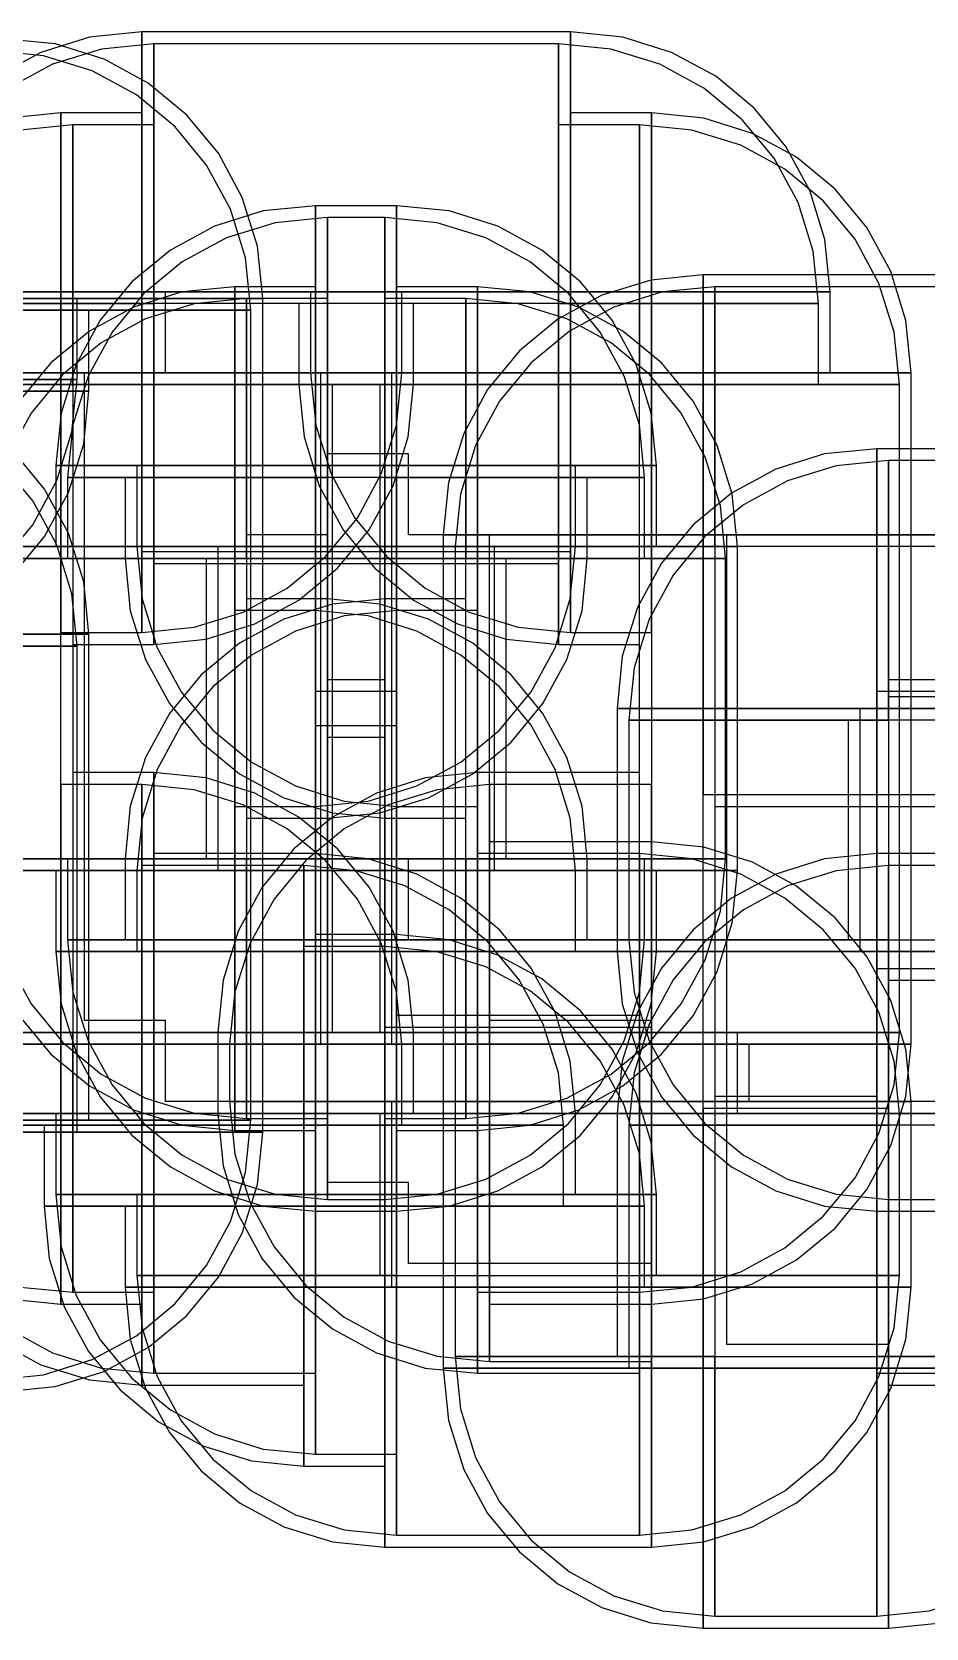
# Model space of a CAD drawing. Extents: x 0 to 153, y 0 to 38.
# Drawn here: x 23.33 to 43.36, y 0.11 to 35.87 of the extents above; entities that cross this region are included whole.
import ezdxf

# ---------------------------------------------------------------- set-up
doc = ezdxf.new("R2010")
doc.units = 0

msp = doc.modelspace()

# ---------------------------------------------------------------- linework, layer by layer
at = {"layer": 'Layer 1', "color": 7}
for points in [[(25.792186, 30.049049), (25.792186, 35.869873), (24.619091, 35.751615), (23.526465, 35.412445), (22.537714, 34.87577), (21.676247, 34.164997), (20.96547, 33.303532), (20.428792, 32.314781), (20.089619, 31.222151), (19.97136, 30.049049), (25.792186, 30.049049), (25.792186, 30.049049)], [(25.792186, 30.049049), (25.792186, 24.228223), (35.392739, 24.228223), (35.392739, 30.049049), (35.392739, 35.869873), (25.792186, 35.869873), (25.792186, 30.049049), (25.792186, 30.049049)], [(35.392739, 30.049049), (41.213565, 30.049049), (41.095303, 31.222151), (40.756126, 32.314781), (40.219441, 33.303532), (39.508658, 34.164997), (38.647187, 34.87577), (37.658437, 35.412445), (36.565818, 35.751615), (35.392739, 35.869873), (35.392739, 30.049049), (35.392739, 30.049049)], [(26.056769, 29.784466), (26.056769, 35.60529), (24.883674, 35.487032), (23.791048, 35.147862), (22.802297, 34.611187), (21.94083, 33.900414), (21.230053, 33.038949), (20.693375, 32.050198), (20.354202, 30.957568), (20.235943, 29.784466), (26.056769, 29.784466), (26.056769, 29.784466)], [(22.413858, 29.63331), (28.23471, 29.63331), (28.11645, 30.806412), (27.777274, 31.899042), (27.240592, 32.887793), (26.52981, 33.749259), (25.668338, 34.460033), (24.679583, 34.996708), (23.586954, 35.335878), (22.413858, 35.454136), (22.413858, 29.63331), (22.413858, 29.63331)], [(22.678441, 29.897893), (28.499293, 29.897893), (28.381033, 31.070995), (28.041857, 32.163625), (27.505175, 33.152376), (26.794393, 34.013842), (25.932921, 34.724616), (24.944166, 35.261291), (23.851537, 35.600461), (22.678441, 35.718719), (22.678441, 29.897893), (22.678441, 29.897893)], [(35.128156, 29.784466), (35.128156, 35.60529), (26.056769, 35.60529), (26.056769, 29.784466), (26.056769, 23.96364), (35.128156, 23.96364), (35.128156, 29.784466), (35.128156, 29.784466)], [(35.128156, 29.784466), (40.948982, 29.784466), (40.83072, 30.957568), (40.491543, 32.050198), (39.954858, 33.038949), (39.244075, 33.900414), (38.382604, 34.611187), (37.393854, 35.147862), (36.301235, 35.487032), (35.128156, 35.60529), (35.128156, 29.784466), (35.128156, 29.784466)], [(23.977834, 28.234698), (23.977834, 34.055524), (22.804732, 33.937265), (21.712102, 33.598092), (20.723351, 33.061414), (19.861885, 32.350637), (19.151112, 31.489169), (18.614436, 30.500419), (18.275266, 29.407792), (18.157008, 28.234698), (23.977834, 28.234698), (23.977834, 28.234698)], [(23.977834, 28.234698), (23.977834, 22.413872), (25.792186, 22.413872), (25.792186, 28.234698), (25.792186, 34.055524), (23.977834, 34.055524), (23.977834, 28.234698), (23.977834, 28.234698)], [(35.392739, 28.234698), (35.392739, 22.413872), (37.206984, 22.413872), (37.206984, 28.234698), (37.206984, 34.055524), (35.392739, 34.055524), (35.392739, 28.234698), (35.392739, 28.234698)], [(37.206984, 28.234698), (43.02781, 28.234698), (42.909549, 29.407792), (42.570371, 30.500419), (42.033686, 31.489169), (41.322904, 32.350637), (40.461433, 33.061414), (39.472683, 33.598092), (38.380064, 33.937265), (37.206984, 34.055524), (37.206984, 28.234698), (37.206984, 28.234698)], [(24.242417, 27.970115), (24.242417, 33.790941), (23.069315, 33.672682), (21.976685, 33.333509), (20.987934, 32.796831), (20.126468, 32.086054), (19.415695, 31.224586), (18.879019, 30.235836), (18.539849, 29.143209), (18.421591, 27.970115), (24.242417, 27.970115), (24.242417, 27.970115)], [(26.056769, 27.970115), (26.056769, 33.790941), (24.242417, 33.790941), (24.242417, 27.970115), (24.242417, 22.149289), (26.056769, 22.149289), (26.056769, 27.970115), (26.056769, 27.970115)], [(36.942401, 27.970115), (36.942401, 33.790941), (35.128156, 33.790941), (35.128156, 27.970115), (35.128156, 22.149289), (36.942401, 22.149289), (36.942401, 27.970115), (36.942401, 27.970115)], [(36.942401, 27.970115), (42.763227, 27.970115), (42.644966, 29.143209), (42.305788, 30.235836), (41.769103, 31.224586), (41.058321, 32.086054), (40.19685, 32.796831), (39.2081, 33.333509), (38.115481, 33.672682), (36.942401, 33.790941), (36.942401, 27.970115), (36.942401, 27.970115)], [(29.685154, 26.156001), (29.685154, 31.976827), (28.512078, 31.858569), (27.419468, 31.519399), (26.430731, 30.982724), (25.569275, 30.271951), (24.858507, 29.410485), (24.321834, 28.421734), (23.982666, 27.329104), (23.864408, 26.156001), (29.685154, 26.156001), (29.685154, 26.156001)], [(29.685154, 26.156001), (29.685154, 20.335175), (31.499664, 20.335175), (31.499664, 26.156001), (31.499664, 31.976827), (29.685154, 31.976827), (29.685154, 26.156001), (29.685154, 26.156001)], [(31.499664, 26.156001), (37.32049, 26.156001), (37.202229, 27.329104), (36.863051, 28.421734), (36.326366, 29.410485), (35.615584, 30.271951), (34.754113, 30.982724), (33.765363, 31.519399), (32.672744, 31.858569), (31.499664, 31.976827), (31.499664, 26.156001), (31.499664, 26.156001)], [(29.949737, 25.891418), (29.949737, 31.712244), (28.776661, 31.593986), (27.684051, 31.254816), (26.695314, 30.718141), (25.833858, 30.007368), (25.12309, 29.145902), (24.586417, 28.157151), (24.247249, 27.064521), (24.128991, 25.891418), (29.949737, 25.891418), (29.949737, 25.891418)], [(31.235081, 25.891418), (31.235081, 31.712244), (29.949737, 31.712244), (29.949737, 25.891418), (29.949737, 20.070592), (31.235081, 20.070592), (31.235081, 25.891418), (31.235081, 25.891418)], [(31.235081, 25.891418), (37.055907, 25.891418), (36.937646, 27.064521), (36.598468, 28.157151), (36.061783, 29.145902), (35.351001, 30.007368), (34.48953, 30.718141), (33.50078, 31.254816), (32.408161, 31.593986), (31.235081, 31.712244), (31.235081, 25.891418), (31.235081, 25.891418)], [(38.364535, 24.606233), (38.364535, 30.427059), (37.191456, 30.308801), (36.098836, 29.969631), (35.110087, 29.432956), (34.248616, 28.722182), (33.537833, 27.860716), (33.001148, 26.871965), (32.66197, 25.779335), (32.543709, 24.606233), (38.364535, 24.606233), (38.364535, 24.606233)], [(38.364535, 24.606233), (38.364535, 18.785407), (49.779439, 18.785407), (49.779439, 24.606233), (49.779439, 30.427059), (38.364535, 30.427059), (38.364535, 24.606233), (38.364535, 24.606233)], [(25.792186, 28.234698), (31.612906, 28.234698), (31.612906, 30.049049), (25.792186, 30.049049), (19.97136, 30.049049), (19.97136, 28.234698), (25.792186, 28.234698), (25.792186, 28.234698)], [(27.870909, 24.34165), (27.870909, 30.162476), (26.697798, 30.044218), (25.605161, 29.705048), (24.616405, 29.168373), (23.754936, 28.457599), (23.044161, 27.596133), (22.507485, 26.607382), (22.168314, 25.514752), (22.050056, 24.34165), (27.870909, 24.34165), (27.870909, 24.34165)], [(35.392739, 28.234698), (37.206984, 28.234698), (37.206984, 13.191434), (33.578493, 13.191434), (33.578493, 11.906249), (37.206984, 11.906249), (37.206984, 7.748592), (31.235081, 7.748592), (31.235081, 9.562837), (29.420571, 9.562837), (29.420571, 11.377083), (25.792186, 11.377083), (25.792186, 13.191434), (23.977834, 13.191434), (23.977834, 28.234698), (25.792186, 28.234698), (25.792186, 30.049049), (35.392739, 30.049049), (35.392739, 28.234698), (35.392739, 28.234698)], [(29.949737, 11.906249), (26.321272, 11.906249), (26.321272, 13.720521), (24.507, 13.720521), (24.507, 28.234804), (26.321272, 28.234804), (26.321272, 30.049076), (35.392739, 30.049076), (35.392739, 28.234804), (37.206984, 28.234804), (37.206984, 13.720521), (33.578493, 13.720521), (33.578493, 11.906249), (37.206984, 11.906249), (37.206984, 8.277758), (31.764247, 8.277758), (31.764247, 10.092003), (29.949737, 10.092003), (29.949737, 11.906249), (29.949737, 11.906249)], [(27.870909, 24.34165), (27.870909, 18.520824), (29.685154, 18.520824), (29.685154, 24.34165), (29.685154, 30.162476), (27.870909, 30.162476), (27.870909, 24.34165), (27.870909, 24.34165)], [(35.392739, 30.049049), (29.571913, 30.049049), (29.571913, 28.234698), (35.392739, 28.234698), (41.213565, 28.234698), (41.213565, 30.049049), (35.392739, 30.049049), (35.392739, 30.049049)], [(31.499664, 24.34165), (31.499664, 18.520824), (33.31391, 18.520824), (33.31391, 24.34165), (33.31391, 30.162476), (31.499664, 30.162476), (31.499664, 24.34165), (31.499664, 24.34165)], [(38.629118, 24.34165), (38.629118, 30.162476), (37.456039, 30.044218), (36.363419, 29.705048), (35.37467, 29.168373), (34.513199, 28.457599), (33.802416, 27.596133), (33.265731, 26.607382), (32.926553, 25.514752), (32.808292, 24.34165), (38.629118, 24.34165), (38.629118, 24.34165)], [(33.31391, 24.34165), (39.134736, 24.34165), (39.016475, 25.514752), (38.677297, 26.607382), (38.140612, 27.596133), (37.429829, 28.457599), (36.568359, 29.168373), (35.579609, 29.705048), (34.486989, 30.044218), (33.31391, 30.162476), (33.31391, 24.34165), (33.31391, 24.34165)], [(49.514856, 24.34165), (49.514856, 30.162476), (38.629118, 30.162476), (38.629118, 24.34165), (38.629118, 18.520824), (49.514856, 18.520824), (49.514856, 24.34165), (49.514856, 24.34165)], [(18.52081, 28.083542), (24.341636, 28.083542), (24.341636, 29.897893), (18.52081, 29.897893), (12.699984, 29.897893), (12.699984, 28.083542), (18.52081, 28.083542), (18.52081, 28.083542)], [(22.678441, 29.897893), (16.857615, 29.897893), (16.857615, 11.225927), (22.678441, 11.225927), (28.499293, 11.225927), (28.499293, 29.897893), (22.678441, 29.897893), (22.678441, 29.897893)], [(26.056769, 29.784466), (20.235943, 29.784466), (20.235943, 27.970115), (26.056769, 27.970115), (31.877489, 27.970115), (31.877489, 29.784466), (26.056769, 29.784466), (26.056769, 29.784466)], [(28.135492, 24.077067), (28.135492, 29.897893), (26.962381, 29.779635), (25.869744, 29.440465), (24.880988, 28.90379), (24.019519, 28.193016), (23.308744, 27.33155), (22.772068, 26.342799), (22.432897, 25.250169), (22.314639, 24.077067), (28.135492, 24.077067), (28.135492, 24.077067)], [(36.942401, 11.641666), (33.31391, 11.641666), (33.31391, 13.456017), (36.942401, 13.456017), (36.942401, 27.970115), (35.128156, 27.970115), (35.128156, 29.784466), (26.056769, 29.784466), (26.056769, 27.970115), (24.242417, 27.970115), (24.242417, 13.456017), (26.056769, 13.456017), (26.056769, 11.641666), (29.685154, 11.641666), (29.685154, 9.82742), (31.499664, 9.82742), (31.499664, 8.013175), (36.942401, 8.013175), (36.942401, 11.641666), (36.942401, 11.641666)], [(29.949737, 24.077067), (29.949737, 29.897893), (28.135492, 29.897893), (28.135492, 24.077067), (28.135492, 18.256241), (29.949737, 18.256241), (29.949737, 24.077067), (29.949737, 24.077067)], [(35.128156, 27.970115), (40.948982, 27.970115), (40.948982, 29.784466), (35.128156, 29.784466), (29.30733, 29.784466), (29.30733, 27.970115), (35.128156, 27.970115), (35.128156, 27.970115)], [(33.049327, 24.077067), (33.049327, 29.897893), (31.235081, 29.897893), (31.235081, 24.077067), (31.235081, 18.256241), (33.049327, 18.256241), (33.049327, 24.077067), (33.049327, 24.077067)], [(33.049327, 24.077067), (38.870153, 24.077067), (38.751892, 25.250169), (38.412714, 26.342799), (37.876029, 27.33155), (37.165246, 28.193016), (36.303776, 28.90379), (35.315026, 29.440465), (34.222406, 29.779635), (33.049327, 29.897893), (33.049327, 24.077067), (33.049327, 24.077067)], [(18.785393, 29.63331), (12.964567, 29.63331), (12.964567, 27.818959), (18.785393, 27.818959), (24.606219, 27.818959), (24.606219, 29.63331), (18.785393, 29.63331), (18.785393, 29.63331)], [(22.413858, 11.49051), (28.23471, 11.49051), (28.23471, 29.63331), (22.413858, 29.63331), (16.593032, 29.63331), (16.593032, 11.49051), (22.413858, 11.49051), (22.413858, 11.49051)], [(23.977834, 13.191434), (29.79866, 13.191434), (29.79866, 28.234698), (23.977834, 28.234698), (18.157008, 28.234698), (18.157008, 13.191434), (23.977834, 13.191434), (23.977834, 13.191434)], [(24.242417, 27.970115), (18.421591, 27.970115), (18.421591, 13.456017), (24.242417, 13.456017), (30.063243, 13.456017), (30.063243, 27.970115), (24.242417, 27.970115), (24.242417, 27.970115)], [(18.52081, 28.083542), (18.52081, 22.262716), (19.693912, 22.380974), (20.786542, 22.720144), (21.775293, 23.256819), (22.636759, 23.967592), (23.347533, 24.829058), (23.884208, 25.817809), (24.223378, 26.910439), (24.341636, 28.083542), (18.52081, 28.083542), (18.52081, 28.083542)], [(18.52081, 22.111559), (24.341636, 22.111559), (24.223378, 23.284661), (23.884208, 24.377291), (23.347533, 25.366043), (22.636759, 26.227508), (21.775293, 26.938282), (20.786542, 27.474957), (19.693912, 27.814127), (18.52081, 27.932385), (18.52081, 22.111559), (18.52081, 22.111559)], [(18.785393, 22.376142), (24.606219, 22.376142), (24.487961, 23.549244), (24.148791, 24.641874), (23.612116, 25.630626), (22.901342, 26.492091), (22.039876, 27.202865), (21.051125, 27.73954), (19.958495, 28.07871), (18.785393, 28.196968), (18.785393, 22.376142), (18.785393, 22.376142)], [(25.792186, 28.234698), (25.792186, 22.413872), (26.965306, 22.53213), (28.057935, 22.8713), (29.046671, 23.407975), (29.908112, 24.118749), (30.618857, 24.980215), (31.155506, 25.968966), (31.494656, 27.061596), (31.612906, 28.234698), (25.792186, 28.234698), (25.792186, 28.234698)], [(26.056769, 27.970115), (26.056769, 22.149289), (27.229889, 22.267547), (28.322518, 22.606717), (29.311254, 23.143392), (30.172695, 23.854166), (30.88344, 24.715632), (31.420089, 25.704383), (31.759239, 26.797013), (31.877489, 27.970115), (26.056769, 27.970115), (26.056769, 27.970115)], [(35.128156, 27.970115), (29.30733, 27.970115), (29.42558, 26.797013), (29.764732, 25.704383), (30.301384, 24.715632), (31.012137, 23.854166), (31.873591, 23.143392), (32.862345, 22.606717), (33.955, 22.267547), (35.128156, 22.149289), (35.128156, 27.970115), (35.128156, 27.970115)], [(35.392739, 28.234698), (29.571913, 28.234698), (29.690163, 27.061596), (30.029315, 25.968966), (30.565967, 24.980215), (31.27672, 24.118749), (32.138174, 23.407975), (33.126928, 22.8713), (34.219583, 22.53213), (35.392739, 22.413872), (35.392739, 28.234698), (35.392739, 28.234698)], [(36.942401, 13.456017), (42.763227, 13.456017), (42.763227, 27.970115), (36.942401, 27.970115), (31.121575, 27.970115), (31.121575, 13.456017), (36.942401, 13.456017), (36.942401, 13.456017)], [(37.206984, 28.234698), (31.386158, 28.234698), (31.386158, 13.191434), (37.206984, 13.191434), (43.02781, 13.191434), (43.02781, 28.234698), (37.206984, 28.234698), (37.206984, 28.234698)], [(18.785393, 27.818959), (18.785393, 21.998133), (19.958495, 22.116391), (21.051125, 22.455561), (22.039876, 22.992236), (22.901342, 23.703009), (23.612116, 24.564475), (24.148791, 25.553226), (24.487961, 26.645856), (24.606219, 27.818959), (18.785393, 27.818959), (18.785393, 27.818959)], [(42.257609, 20.713185), (42.257609, 26.534011), (41.08453, 26.415753), (39.991911, 26.076583), (39.003161, 25.539908), (38.14169, 24.829134), (37.430907, 23.967668), (36.894222, 22.978917), (36.555045, 21.886287), (36.436783, 20.713185), (42.257609, 20.713185), (42.257609, 20.713185)], [(42.257609, 20.713185), (42.257609, 14.892359), (47.700611, 14.892359), (47.700611, 20.713185), (47.700611, 26.534011), (42.257609, 26.534011), (42.257609, 20.713185), (42.257609, 20.713185)], [(29.685154, 24.34165), (35.50598, 24.34165), (35.50598, 26.156001), (29.685154, 26.156001), (23.864408, 26.156001), (23.864408, 24.34165), (29.685154, 24.34165), (29.685154, 24.34165)], [(31.499664, 26.156001), (25.678759, 26.156001), (25.678759, 24.34165), (31.499664, 24.34165), (37.32049, 24.34165), (37.32049, 26.156001), (31.499664, 26.156001), (31.499664, 26.156001)], [(33.31391, 24.34165), (33.31391, 17.084482), (31.499664, 17.084482), (31.499664, 15.270131), (29.685154, 15.270131), (29.685154, 17.084482), (27.870909, 17.084482), (27.870909, 24.34165), (29.685154, 24.34165), (29.685154, 26.156001), (31.499664, 26.156001), (31.499664, 24.34165), (33.31391, 24.34165), (33.31391, 24.34165)], [(31.764247, 17.349092), (33.578493, 17.349092), (33.578493, 24.606233), (31.764247, 24.606233), (31.764247, 26.420505), (29.949737, 26.420505), (29.949737, 24.606233), (28.135492, 24.606233), (28.135492, 17.349092), (29.949737, 17.349092), (29.949737, 15.53482), (31.764247, 15.53482), (31.764247, 17.349092), (31.764247, 17.349092)], [(42.522192, 20.448602), (42.522192, 26.269428), (41.349113, 26.15117), (40.256494, 25.812), (39.267744, 25.275325), (38.406273, 24.564551), (37.69549, 23.703085), (37.158805, 22.714334), (36.819628, 21.621704), (36.701366, 20.448602), (42.522192, 20.448602), (42.522192, 20.448602)], [(47.436028, 20.448602), (47.436028, 26.269428), (42.522192, 26.269428), (42.522192, 20.448602), (42.522192, 14.627776), (47.436028, 14.627776), (47.436028, 20.448602), (47.436028, 20.448602)], [(29.949737, 25.891418), (24.128991, 25.891418), (24.128991, 24.077067), (29.949737, 24.077067), (35.770563, 24.077067), (35.770563, 25.891418), (29.949737, 25.891418), (29.949737, 25.891418)], [(31.235081, 24.077067), (37.055907, 24.077067), (37.055907, 25.891418), (31.235081, 25.891418), (25.414176, 25.891418), (25.414176, 24.077067), (31.235081, 24.077067), (31.235081, 24.077067)], [(31.235081, 25.891418), (29.949737, 25.891418), (29.949737, 24.077067), (28.135492, 24.077067), (28.135492, 17.349065), (29.949737, 17.349065), (29.949737, 15.534714), (31.235081, 15.534714), (31.235081, 17.349065), (33.049327, 17.349065), (33.049327, 24.077067), (31.235081, 24.077067), (31.235081, 25.891418), (31.235081, 25.891418)], [(27.870909, 17.084482), (33.691735, 17.084482), (33.691735, 24.34165), (27.870909, 24.34165), (22.050056, 24.34165), (22.050056, 17.084482), (27.870909, 17.084482), (27.870909, 17.084482)], [(31.499664, 24.34165), (25.678759, 24.34165), (25.797013, 23.168548), (26.136174, 22.075918), (26.672839, 21.087167), (27.383606, 20.225701), (28.245075, 19.514927), (29.233842, 18.978252), (30.326506, 18.639082), (31.499664, 18.520824), (31.499664, 24.34165), (31.499664, 24.34165)], [(33.31391, 24.34165), (27.493084, 24.34165), (27.493084, 17.084482), (33.31391, 17.084482), (39.134736, 17.084482), (39.134736, 24.34165), (33.31391, 24.34165), (33.31391, 24.34165)], [(29.685154, 24.34165), (29.685154, 18.520824), (30.85831, 18.639082), (31.950965, 18.978252), (32.939719, 19.514927), (33.801173, 20.225701), (34.511926, 21.087167), (35.048578, 22.075918), (35.38773, 23.168548), (35.50598, 24.34165), (29.685154, 24.34165), (29.685154, 24.34165)], [(38.364535, 5.934346), (44.185361, 5.934346), (44.185361, 24.606233), (38.364535, 24.606233), (32.543709, 24.606233), (32.543709, 5.934346), (38.364535, 5.934346), (38.364535, 5.934346)], [(38.629118, 24.34165), (32.808292, 24.34165), (32.808292, 6.198929), (38.629118, 6.198929), (44.449944, 6.198929), (44.449944, 24.34165), (38.629118, 24.34165), (38.629118, 24.34165)], [(49.779439, 22.791882), (51.593685, 22.791882), (51.593685, 13.191434), (49.779439, 13.191434), (49.779439, 11.377083), (42.522192, 11.377083), (42.522192, 5.934346), (38.364535, 5.934346), (38.364535, 24.606233), (49.779439, 24.606233), (49.779439, 22.791882), (49.779439, 22.791882)], [(49.514856, 11.641666), (49.514856, 13.456017), (51.329102, 13.456017), (51.329102, 22.527299), (49.514856, 22.527299), (49.514856, 24.34165), (38.629118, 24.34165), (38.629118, 6.198929), (42.257609, 6.198929), (42.257609, 11.641666), (49.514856, 11.641666), (49.514856, 11.641666)], [(38.893701, 24.606233), (49.779439, 24.606233), (49.779439, 22.791961), (51.593685, 22.791961), (51.593685, 13.720521), (49.779439, 13.720521), (49.779439, 11.906249), (42.522192, 11.906249), (42.522192, 6.463512), (38.893701, 6.463512), (38.893701, 24.606233), (38.893701, 24.606233)], [(28.135492, 24.077067), (22.314639, 24.077067), (22.314639, 17.349065), (28.135492, 17.349065), (33.956318, 17.349065), (33.956318, 24.077067), (28.135492, 24.077067), (28.135492, 24.077067)], [(31.235081, 24.077067), (25.414176, 24.077067), (25.53243, 22.903965), (25.871591, 21.811335), (26.408256, 20.822584), (27.119023, 19.961118), (27.980492, 19.250344), (28.969259, 18.713669), (30.061923, 18.374499), (31.235081, 18.256241), (31.235081, 24.077067), (31.235081, 24.077067)], [(33.049327, 17.349065), (38.870153, 17.349065), (38.870153, 24.077067), (33.049327, 24.077067), (27.228501, 24.077067), (27.228501, 17.349065), (33.049327, 17.349065), (33.049327, 17.349065)], [(29.949737, 24.077067), (29.949737, 18.256241), (31.122893, 18.374499), (32.215548, 18.713669), (33.204302, 19.250344), (34.065756, 19.961118), (34.776509, 20.822584), (35.313161, 21.811335), (35.652313, 22.903965), (35.770563, 24.077067), (29.949737, 24.077067), (29.949737, 24.077067)], [(31.235081, 17.349065), (31.235081, 23.169891), (30.061923, 23.051633), (28.969259, 22.712463), (27.980492, 22.175788), (27.119023, 21.465014), (26.408256, 20.603549), (25.871591, 19.614797), (25.53243, 18.522167), (25.414176, 17.349065), (31.235081, 17.349065), (31.235081, 17.349065)], [(31.499664, 17.084482), (31.499664, 22.905308), (30.326506, 22.78705), (29.233842, 22.44788), (28.245075, 21.911205), (27.383606, 21.200431), (26.672839, 20.338966), (26.136174, 19.350214), (25.797013, 18.257584), (25.678759, 17.084482), (31.499664, 17.084482), (31.499664, 17.084482)], [(29.685154, 17.084482), (29.685154, 22.905308), (27.870909, 22.905308), (27.870909, 17.084482), (27.870909, 11.263656), (29.685154, 11.263656), (29.685154, 17.084482), (29.685154, 17.084482)], [(28.135492, 17.349065), (28.135492, 11.528239), (29.949737, 11.528239), (29.949737, 17.349065), (29.949737, 23.169891), (28.135492, 23.169891), (28.135492, 17.349065), (28.135492, 17.349065)], [(29.685154, 17.084482), (35.50598, 17.084482), (35.38773, 18.257584), (35.048578, 19.350214), (34.511926, 20.338966), (33.801173, 21.200431), (32.939719, 21.911205), (31.950965, 22.44788), (30.85831, 22.78705), (29.685154, 22.905308), (29.685154, 17.084482), (29.685154, 17.084482)], [(29.949737, 17.349065), (35.770563, 17.349065), (35.652313, 18.522167), (35.313161, 19.614797), (34.776509, 20.603549), (34.065756, 21.465014), (33.204302, 22.175788), (32.215548, 22.712463), (31.122893, 23.051633), (29.949737, 23.169891), (29.949737, 17.349065), (29.949737, 17.349065)], [(31.235081, 17.349065), (31.235081, 11.528239), (33.049327, 11.528239), (33.049327, 17.349065), (33.049327, 23.169891), (31.235081, 23.169891), (31.235081, 17.349065), (31.235081, 17.349065)], [(33.31391, 17.084482), (33.31391, 22.905308), (31.499664, 22.905308), (31.499664, 17.084482), (31.499664, 11.263656), (33.31391, 11.263656), (33.31391, 17.084482), (33.31391, 17.084482)], [(18.785393, 22.376142), (12.964567, 22.376142), (12.964567, 11.49051), (18.785393, 11.49051), (24.606219, 11.49051), (24.606219, 22.376142), (18.785393, 22.376142), (18.785393, 22.376142)], [(18.52081, 11.225927), (24.341636, 11.225927), (24.341636, 22.111559), (18.52081, 22.111559), (12.699984, 22.111559), (12.699984, 11.225927), (18.52081, 11.225927), (18.52081, 11.225927)], [(29.949737, 15.534714), (29.949737, 9.713914), (31.235081, 9.713914), (31.235081, 15.534714), (31.235081, 21.35554), (29.949737, 21.35554), (29.949737, 15.534714), (29.949737, 15.534714)], [(42.522192, 15.534714), (42.522192, 9.713914), (47.436028, 9.713914), (47.436028, 15.534714), (47.436028, 21.35554), (42.522192, 21.35554), (42.522192, 15.534714), (42.522192, 15.534714)], [(31.499664, 15.270131), (31.499664, 21.090957), (29.685154, 21.090957), (29.685154, 15.270131), (29.685154, 9.449331), (31.499664, 9.449331), (31.499664, 15.270131), (31.499664, 15.270131)], [(47.700611, 15.270131), (47.700611, 21.090957), (42.257609, 21.090957), (42.257609, 15.270131), (42.257609, 9.449331), (47.700611, 9.449331), (47.700611, 15.270131), (47.700611, 15.270131)], [(47.965194, 20.977662), (42.522192, 20.977662), (42.522192, 15.53482), (47.965194, 15.53482), (47.965194, 20.977662), (47.965194, 20.977662)], [(42.257609, 15.270131), (48.078435, 15.270131), (48.078435, 20.713185), (42.257609, 20.713185), (36.436783, 20.713185), (36.436783, 15.270131), (42.257609, 15.270131), (42.257609, 15.270131)], [(42.522192, 20.448602), (36.701366, 20.448602), (36.701366, 15.534714), (42.522192, 15.534714), (48.343018, 15.534714), (48.343018, 20.448602), (42.522192, 20.448602), (42.522192, 20.448602)], [(47.436028, 15.534714), (53.256854, 15.534714), (53.256854, 20.448602), (47.436028, 20.448602), (41.615202, 20.448602), (41.615202, 15.534714), (47.436028, 15.534714), (47.436028, 15.534714)], [(47.700611, 20.713185), (41.879785, 20.713185), (41.879785, 15.270131), (47.700611, 15.270131), (53.521437, 15.270131), (53.521437, 20.713185), (47.700611, 20.713185), (47.700611, 20.713185)], [(47.700611, 20.713185), (47.700611, 15.270131), (42.257609, 15.270131), (42.257609, 20.713185), (47.700611, 20.713185), (47.700611, 20.713185)], [(42.522192, 15.534714), (47.436028, 15.534714), (47.436028, 20.448602), (42.522192, 20.448602), (42.522192, 15.534714), (42.522192, 15.534714)], [(25.792186, 13.191434), (25.792186, 19.01226), (23.977834, 19.01226), (23.977834, 13.191434), (23.977834, 7.370503), (25.792186, 7.370503), (25.792186, 13.191434), (25.792186, 13.191434)], [(24.242417, 13.456017), (24.242417, 7.635086), (26.056769, 7.635086), (26.056769, 13.456017), (26.056769, 19.276843), (24.242417, 19.276843), (24.242417, 13.456017), (24.242417, 13.456017)], [(25.792186, 13.191434), (31.612906, 13.191434), (31.494656, 14.364537), (31.155506, 15.457167), (30.618857, 16.445918), (29.908112, 17.307384), (29.046671, 18.018157), (28.057935, 18.554832), (26.965306, 18.894002), (25.792186, 19.01226), (25.792186, 13.191434), (25.792186, 13.191434)], [(26.056769, 13.456017), (31.877489, 13.456017), (31.759239, 14.62912), (31.420089, 15.72175), (30.88344, 16.710501), (30.172695, 17.571967), (29.311254, 18.28274), (28.322518, 18.819415), (27.229889, 19.158585), (26.056769, 19.276843), (26.056769, 13.456017), (26.056769, 13.456017)], [(33.31391, 13.456017), (33.31391, 19.276843), (32.140831, 19.158585), (31.048211, 18.819415), (30.059462, 18.28274), (29.197991, 17.571967), (28.487208, 16.710501), (27.950523, 15.72175), (27.611345, 14.62912), (27.493084, 13.456017), (33.31391, 13.456017), (33.31391, 13.456017)], [(33.578493, 13.191434), (33.578493, 19.01226), (32.405414, 18.894002), (31.312794, 18.554832), (30.324045, 18.018157), (29.462574, 17.307384), (28.751791, 16.445918), (28.215106, 15.457167), (27.875928, 14.364537), (27.757667, 13.191434), (33.578493, 13.191434), (33.578493, 13.191434)], [(33.31391, 13.456017), (33.31391, 7.635086), (36.942401, 7.635086), (36.942401, 13.456017), (36.942401, 19.276843), (33.31391, 19.276843), (33.31391, 13.456017), (33.31391, 13.456017)], [(37.206984, 13.191434), (37.206984, 19.01226), (33.578493, 19.01226), (33.578493, 13.191434), (33.578493, 7.370503), (37.206984, 7.370503), (37.206984, 13.191434), (37.206984, 13.191434)], [(33.578493, 11.906249), (33.578493, 6.085423), (37.206984, 6.085423), (37.206984, 11.906249), (37.206984, 17.727075), (33.578493, 17.727075), (33.578493, 11.906249), (33.578493, 11.906249)], [(37.206984, 11.906249), (43.02781, 11.906249), (42.909549, 13.079351), (42.570371, 14.171981), (42.033686, 15.160732), (41.322904, 16.022198), (40.461433, 16.732972), (39.472683, 17.269647), (38.380064, 17.608817), (37.206984, 17.727075), (37.206984, 11.906249), (37.206984, 11.906249)], [(28.135492, 17.349065), (22.314639, 17.349065), (22.432897, 16.175963), (22.772068, 15.083333), (23.308744, 14.094582), (24.019519, 13.233116), (24.880988, 12.522342), (25.869744, 11.985667), (26.962381, 11.646497), (28.135492, 11.528239), (28.135492, 17.349065), (28.135492, 17.349065)], [(29.949737, 17.349065), (24.128991, 17.349065), (24.128991, 15.534714), (29.949737, 15.534714), (35.770563, 15.534714), (35.770563, 17.349065), (29.949737, 17.349065), (29.949737, 17.349065)], [(31.235081, 15.534714), (37.055907, 15.534714), (37.055907, 17.349065), (31.235081, 17.349065), (25.414176, 17.349065), (25.414176, 15.534714), (31.235081, 15.534714), (31.235081, 15.534714)], [(29.420571, 11.377083), (29.420571, 17.197909), (25.792186, 17.197909), (25.792186, 11.377083), (25.792186, 5.556257), (29.420571, 5.556257), (29.420571, 11.377083), (29.420571, 11.377083)], [(26.056769, 11.641666), (26.056769, 5.82084), (29.685154, 5.82084), (29.685154, 11.641666), (29.685154, 17.462492), (26.056769, 17.462492), (26.056769, 11.641666), (26.056769, 11.641666)], [(29.420571, 11.377083), (35.241397, 11.377083), (35.123147, 12.550185), (34.783995, 13.642815), (34.247343, 14.631566), (33.53659, 15.493032), (32.675136, 16.203806), (31.686382, 16.740481), (30.593727, 17.079651), (29.420571, 17.197909), (29.420571, 11.377083), (29.420571, 11.377083)], [(29.685154, 11.641666), (35.50598, 11.641666), (35.38773, 12.814768), (35.048578, 13.907398), (34.511926, 14.896149), (33.801173, 15.757615), (32.939719, 16.468389), (31.950965, 17.005064), (30.85831, 17.344234), (29.685154, 17.462492), (29.685154, 11.641666), (29.685154, 11.641666)], [(33.049327, 17.349065), (33.049327, 11.528239), (34.222406, 11.646497), (35.315026, 11.985667), (36.303776, 12.522342), (37.165246, 13.233116), (37.876029, 14.094582), (38.412714, 15.083333), (38.751892, 16.175963), (38.870153, 17.349065), (33.049327, 17.349065), (33.049327, 17.349065)], [(36.942401, 11.641666), (36.942401, 17.462492), (33.31391, 17.462492), (33.31391, 11.641666), (33.31391, 5.82084), (36.942401, 5.82084), (36.942401, 11.641666), (36.942401, 11.641666)], [(42.257609, 11.641666), (42.257609, 17.462492), (41.08453, 17.344234), (39.991911, 17.005064), (39.003161, 16.468389), (38.14169, 15.757615), (37.430907, 14.896149), (36.894222, 13.907398), (36.555045, 12.814768), (36.436783, 11.641666), (42.257609, 11.641666), (42.257609, 11.641666)], [(42.522192, 11.377083), (42.522192, 17.197909), (41.349113, 17.079651), (40.256494, 16.740481), (39.267744, 16.203806), (38.406273, 15.493032), (37.69549, 14.631566), (37.158805, 13.642815), (36.819628, 12.550185), (36.701366, 11.377083), (42.522192, 11.377083), (42.522192, 11.377083)], [(36.942401, 11.641666), (42.763227, 11.641666), (42.644966, 12.814768), (42.305788, 13.907398), (41.769103, 14.896149), (41.058321, 15.757615), (40.19685, 16.468389), (39.2081, 17.005064), (38.115481, 17.344234), (36.942401, 17.462492), (36.942401, 11.641666), (36.942401, 11.641666)], [(42.257609, 11.641666), (42.257609, 5.82084), (49.514856, 5.82084), (49.514856, 11.641666), (49.514856, 17.462492), (42.257609, 17.462492), (42.257609, 11.641666), (42.257609, 11.641666)], [(49.779439, 11.377083), (49.779439, 17.197909), (42.522192, 17.197909), (42.522192, 11.377083), (42.522192, 5.556257), (49.779439, 5.556257), (49.779439, 11.377083), (49.779439, 11.377083)], [(27.870909, 17.084482), (22.050056, 17.084482), (22.168314, 15.91138), (22.507485, 14.81875), (23.044161, 13.829999), (23.754936, 12.968533), (24.616405, 12.257759), (25.605161, 11.721084), (26.697798, 11.381914), (27.870909, 11.263656), (27.870909, 17.084482), (27.870909, 17.084482)], [(29.685154, 15.270131), (35.50598, 15.270131), (35.50598, 17.084482), (29.685154, 17.084482), (23.864408, 17.084482), (23.864408, 15.270131), (29.685154, 15.270131), (29.685154, 15.270131)], [(31.499664, 17.084482), (25.678759, 17.084482), (25.678759, 15.270131), (31.499664, 15.270131), (37.32049, 15.270131), (37.32049, 17.084482), (31.499664, 17.084482), (31.499664, 17.084482)], [(33.31391, 17.084482), (33.31391, 11.263656), (34.486989, 11.381914), (35.579609, 11.721084), (36.568359, 12.257759), (37.429829, 12.968533), (38.140612, 13.829999), (38.677297, 14.81875), (39.016475, 15.91138), (39.134736, 17.084482), (33.31391, 17.084482), (33.31391, 17.084482)], [(29.949737, 15.534714), (24.128991, 15.534714), (24.247249, 14.361613), (24.586417, 13.268986), (25.12309, 12.280239), (25.833858, 11.418778), (26.695314, 10.708009), (27.684051, 10.171338), (28.776661, 9.832171), (29.949737, 9.713914), (29.949737, 15.534714), (29.949737, 15.534714)], [(31.235081, 9.562837), (31.235081, 15.383558), (29.420571, 15.383558), (29.420571, 9.562837), (29.420571, 3.742011), (31.235081, 3.742011), (31.235081, 9.562837), (31.235081, 9.562837)], [(29.685154, 9.82742), (29.685154, 4.006594), (31.499664, 4.006594), (31.499664, 9.82742), (31.499664, 15.648141), (29.685154, 15.648141), (29.685154, 9.82742), (29.685154, 9.82742)], [(31.235081, 15.534714), (31.235081, 9.713914), (32.408161, 9.832171), (33.50078, 10.171338), (34.48953, 10.708009), (35.351001, 11.418778), (36.061783, 12.280239), (36.598468, 13.268986), (36.937646, 14.361613), (37.055907, 15.534714), (31.235081, 15.534714), (31.235081, 15.534714)], [(31.235081, 9.562837), (37.055907, 9.562837), (36.937646, 10.735897), (36.598468, 11.828497), (36.061783, 12.817229), (35.351001, 13.678684), (34.48953, 14.389453), (33.50078, 14.926127), (32.408161, 15.265299), (31.235081, 15.383558), (31.235081, 9.562837), (31.235081, 9.562837)], [(31.499664, 9.82742), (37.32049, 9.82742), (37.202229, 11.00048), (36.863051, 12.09308), (36.326366, 13.081812), (35.615584, 13.943267), (34.754113, 14.654036), (33.765363, 15.19071), (32.672744, 15.529882), (31.499664, 15.648141), (31.499664, 9.82742), (31.499664, 9.82742)], [(42.522192, 15.534714), (36.701366, 15.534714), (36.819628, 14.361613), (37.158805, 13.268986), (37.69549, 12.280239), (38.406273, 11.418778), (39.267744, 10.708009), (40.256494, 10.171338), (41.349113, 9.832171), (42.522192, 9.713914), (42.522192, 15.534714), (42.522192, 15.534714)], [(29.685154, 15.270131), (23.864408, 15.270131), (23.982666, 14.09703), (24.321834, 13.004403), (24.858507, 12.015656), (25.569275, 11.154195), (26.430731, 10.443426), (27.419468, 9.906755), (28.512078, 9.567588), (29.685154, 9.449331), (29.685154, 15.270131), (29.685154, 15.270131)], [(31.499664, 15.270131), (31.499664, 9.449331), (32.672744, 9.567588), (33.765363, 9.906755), (34.754113, 10.443426), (35.615584, 11.154195), (36.326366, 12.015656), (36.863051, 13.004403), (37.202229, 14.09703), (37.32049, 15.270131), (31.499664, 15.270131), (31.499664, 15.270131)], [(42.257609, 15.270131), (36.436783, 15.270131), (36.555045, 14.09703), (36.894222, 13.004403), (37.430907, 12.015656), (38.14169, 11.154195), (39.003161, 10.443426), (39.991911, 9.906755), (41.08453, 9.567588), (42.257609, 9.449331), (42.257609, 15.270131), (42.257609, 15.270131)], [(31.499664, 8.013175), (31.499664, 2.192349), (36.942401, 2.192349), (36.942401, 8.013175), (36.942401, 13.834027), (31.499664, 13.834027), (31.499664, 8.013175), (31.499664, 8.013175)], [(24.242417, 13.456017), (18.421591, 13.456017), (18.539849, 12.282903), (18.879019, 11.190258), (19.415695, 10.201489), (20.126468, 9.340006), (20.987934, 8.629215), (21.976685, 8.092526), (23.069315, 7.753347), (24.242417, 7.635086), (24.242417, 13.456017), (24.242417, 13.456017)], [(26.056769, 13.456017), (20.235943, 13.456017), (20.235943, 11.641666), (26.056769, 11.641666), (31.877489, 11.641666), (31.877489, 13.456017), (26.056769, 13.456017), (26.056769, 13.456017)], [(33.31391, 11.641666), (39.134736, 11.641666), (39.134736, 13.456017), (33.31391, 13.456017), (27.493084, 13.456017), (27.493084, 11.641666), (33.31391, 11.641666), (33.31391, 11.641666)], [(37.206984, 7.748592), (37.206984, 13.569444), (31.235081, 13.569444), (31.235081, 7.748592), (31.235081, 1.927766), (37.206984, 1.927766), (37.206984, 7.748592), (37.206984, 7.748592)], [(36.942401, 13.456017), (36.942401, 7.635086), (38.115481, 7.753347), (39.2081, 8.092526), (40.19685, 8.629215), (41.058321, 9.340006), (41.769103, 10.201489), (42.305788, 11.190258), (42.644966, 12.282903), (42.763227, 13.456017), (36.942401, 13.456017), (36.942401, 13.456017)], [(23.977834, 13.191434), (18.157008, 13.191434), (18.275266, 12.01832), (18.614436, 10.925675), (19.151112, 9.936906), (19.861885, 9.075423), (20.723351, 8.364632), (21.712102, 7.827943), (22.804732, 7.488764), (23.977834, 7.370503), (23.977834, 13.191434), (23.977834, 13.191434)], [(25.792186, 11.377083), (31.612906, 11.377083), (31.612906, 13.191434), (25.792186, 13.191434), (19.97136, 13.191434), (19.97136, 11.377083), (25.792186, 11.377083), (25.792186, 11.377083)], [(33.578493, 13.191434), (27.757667, 13.191434), (27.757667, 11.906249), (33.578493, 11.906249), (39.399319, 11.906249), (39.399319, 13.191434), (33.578493, 13.191434), (33.578493, 13.191434)], [(37.206984, 13.191434), (37.206984, 7.370503), (38.380064, 7.488764), (39.472683, 7.827943), (40.461433, 8.364632), (41.322904, 9.075423), (42.033686, 9.936906), (42.570371, 10.925675), (42.909549, 12.01832), (43.02781, 13.191434), (37.206984, 13.191434), (37.206984, 13.191434)], [(33.578493, 11.906249), (27.757667, 11.906249), (27.875928, 10.73317), (28.215106, 9.64055), (28.751791, 8.651801), (29.462574, 7.79033), (30.324045, 7.079547), (31.312794, 6.542862), (32.405414, 6.203684), (33.578493, 6.085423), (33.578493, 11.906249), (33.578493, 11.906249)], [(37.206984, 11.906249), (31.386158, 11.906249), (31.386158, 7.748592), (37.206984, 7.748592), (43.02781, 7.748592), (43.02781, 11.906249), (37.206984, 11.906249), (37.206984, 11.906249)], [(38.629118, 6.198929), (38.629118, 0.378103), (42.257609, 0.378103), (42.257609, 6.198929), (42.257609, 12.019676), (38.629118, 12.019676), (38.629118, 6.198929), (38.629118, 6.198929)], [(26.056769, 11.641666), (20.235943, 11.641666), (20.354202, 10.468587), (20.693375, 9.375967), (21.230053, 8.387218), (21.94083, 7.525747), (22.802297, 6.814964), (23.791048, 6.278279), (24.883674, 5.939101), (26.056769, 5.82084), (26.056769, 11.641666), (26.056769, 11.641666)], [(22.413858, 11.49051), (22.413858, 5.669763), (23.586954, 5.788013), (24.679583, 6.127164), (25.668338, 6.663813), (26.52981, 7.374561), (27.240592, 8.236005), (27.777274, 9.224745), (28.11645, 10.317381), (28.23471, 11.49051), (22.413858, 11.49051), (22.413858, 11.49051)], [(29.685154, 11.641666), (23.864408, 11.641666), (23.864408, 9.82742), (29.685154, 9.82742), (35.50598, 9.82742), (35.50598, 11.641666), (29.685154, 11.641666), (29.685154, 11.641666)], [(33.31391, 11.641666), (27.493084, 11.641666), (27.611345, 10.468587), (27.950523, 9.375967), (28.487208, 8.387218), (29.197991, 7.525747), (30.059462, 6.814964), (31.048211, 6.278279), (32.140831, 5.939101), (33.31391, 5.82084), (33.31391, 11.641666), (33.31391, 11.641666)], [(36.942401, 8.013175), (42.763227, 8.013175), (42.763227, 11.641666), (36.942401, 11.641666), (31.121575, 11.641666), (31.121575, 8.013175), (36.942401, 8.013175), (36.942401, 8.013175)], [(42.257609, 6.198929), (48.078435, 6.198929), (48.078435, 11.641666), (42.257609, 11.641666), (36.436783, 11.641666), (36.436783, 6.198929), (42.257609, 6.198929), (42.257609, 6.198929)], [(42.522192, 5.934346), (42.522192, 11.755093), (38.364535, 11.755093), (38.364535, 5.934346), (38.364535, 0.11352), (42.522192, 0.11352), (42.522192, 5.934346), (42.522192, 5.934346)], [(25.792186, 11.377083), (19.97136, 11.377083), (20.089619, 10.204004), (20.428792, 9.111384), (20.96547, 8.122635), (21.676247, 7.261164), (22.537714, 6.550381), (23.526465, 6.013696), (24.619091, 5.674518), (25.792186, 5.556257), (25.792186, 11.377083), (25.792186, 11.377083)], [(22.678441, 11.225927), (22.678441, 5.40518), (23.851537, 5.52343), (24.944166, 5.862581), (25.932921, 6.39923), (26.794393, 7.109978), (27.505175, 7.971422), (28.041857, 8.960162), (28.381033, 10.052798), (28.499293, 11.225927), (22.678441, 11.225927), (22.678441, 11.225927)], [(29.420571, 9.562837), (35.241397, 9.562837), (35.241397, 11.377083), (29.420571, 11.377083), (23.599825, 11.377083), (23.599825, 9.562837), (29.420571, 9.562837), (29.420571, 9.562837)], [(42.522192, 11.377083), (36.701366, 11.377083), (36.701366, 5.934346), (42.522192, 5.934346), (48.343018, 5.934346), (48.343018, 11.377083), (42.522192, 11.377083), (42.522192, 11.377083)], [(29.685154, 9.82742), (23.864408, 9.82742), (23.982666, 8.654265), (24.321834, 7.56161), (24.858507, 6.572856), (25.569275, 5.711402), (26.430731, 5.000649), (27.419468, 4.463996), (28.512078, 4.124845), (29.685154, 4.006594), (29.685154, 9.82742), (29.685154, 9.82742)], [(31.499664, 9.82742), (25.678759, 9.82742), (25.678759, 8.013175), (31.499664, 8.013175), (37.32049, 8.013175), (37.32049, 9.82742), (31.499664, 9.82742), (31.499664, 9.82742)], [(29.420571, 9.562837), (23.599825, 9.562837), (23.718083, 8.389682), (24.057251, 7.297027), (24.593924, 6.308273), (25.304692, 5.446819), (26.166148, 4.736066), (27.154885, 4.199413), (28.247495, 3.860262), (29.420571, 3.742011), (29.420571, 9.562837), (29.420571, 9.562837)], [(31.235081, 7.748592), (37.055907, 7.748592), (37.055907, 9.562837), (31.235081, 9.562837), (25.414176, 9.562837), (25.414176, 7.748592), (31.235081, 7.748592), (31.235081, 7.748592)], [(31.499664, 8.013175), (25.678759, 8.013175), (25.797013, 6.840095), (26.136174, 5.747476), (26.672839, 4.758726), (27.383606, 3.897255), (28.245075, 3.186473), (29.233842, 2.649788), (30.326506, 2.31061), (31.499664, 2.192349), (31.499664, 8.013175), (31.499664, 8.013175)], [(36.942401, 8.013175), (36.942401, 2.192349), (38.115481, 2.31061), (39.2081, 2.649788), (40.19685, 3.186473), (41.058321, 3.897255), (41.769103, 4.758726), (42.305788, 5.747476), (42.644966, 6.840095), (42.763227, 8.013175), (36.942401, 8.013175), (36.942401, 8.013175)], [(31.235081, 7.748592), (25.414176, 7.748592), (25.53243, 6.575512), (25.871591, 5.482893), (26.408256, 4.494143), (27.119023, 3.632672), (27.980492, 2.92189), (28.969259, 2.385205), (30.061923, 2.046027), (31.235081, 1.927766), (31.235081, 7.748592), (31.235081, 7.748592)], [(37.206984, 7.748592), (37.206984, 1.927766), (38.380064, 2.046027), (39.472683, 2.385205), (40.461433, 2.92189), (41.322904, 3.632672), (42.033686, 4.494143), (42.570371, 5.482893), (42.909549, 6.575512), (43.02781, 7.748592), (37.206984, 7.748592), (37.206984, 7.748592)], [(38.629118, 6.198929), (32.808292, 6.198929), (32.926553, 5.025774), (33.265731, 3.933119), (33.802416, 2.944364), (34.513199, 2.082911), (35.37467, 1.372157), (36.363419, 0.835505), (37.456039, 0.496354), (38.629118, 0.378103), (38.629118, 6.198929), (38.629118, 6.198929)], [(42.257609, 6.198929), (42.257609, 0.378103), (43.430689, 0.496354), (44.523308, 0.835505), (45.512058, 1.372157), (46.373529, 2.082911), (47.084311, 2.944364), (47.620996, 3.933119), (47.960174, 5.025774), (48.078435, 6.198929), (42.257609, 6.198929), (42.257609, 6.198929)], [(38.364535, 5.934346), (32.543709, 5.934346), (32.66197, 4.761191), (33.001148, 3.668536), (33.537833, 2.679781), (34.248616, 1.818328), (35.110087, 1.107574), (36.098836, 0.570922), (37.191456, 0.231771), (38.364535, 0.11352), (38.364535, 5.934346), (38.364535, 5.934346)], [(42.522192, 5.934346), (42.522192, 0.11352), (43.695272, 0.231771), (44.787891, 0.570922), (45.776641, 1.107574), (46.638112, 1.818328), (47.348894, 2.679781), (47.885579, 3.668536), (48.224757, 4.761191), (48.343018, 5.934346), (42.522192, 5.934346), (42.522192, 5.934346)]]:
    msp.add_lwpolyline(points, close=True, dxfattribs=at)

doc.saveas('drawing.dxf')
